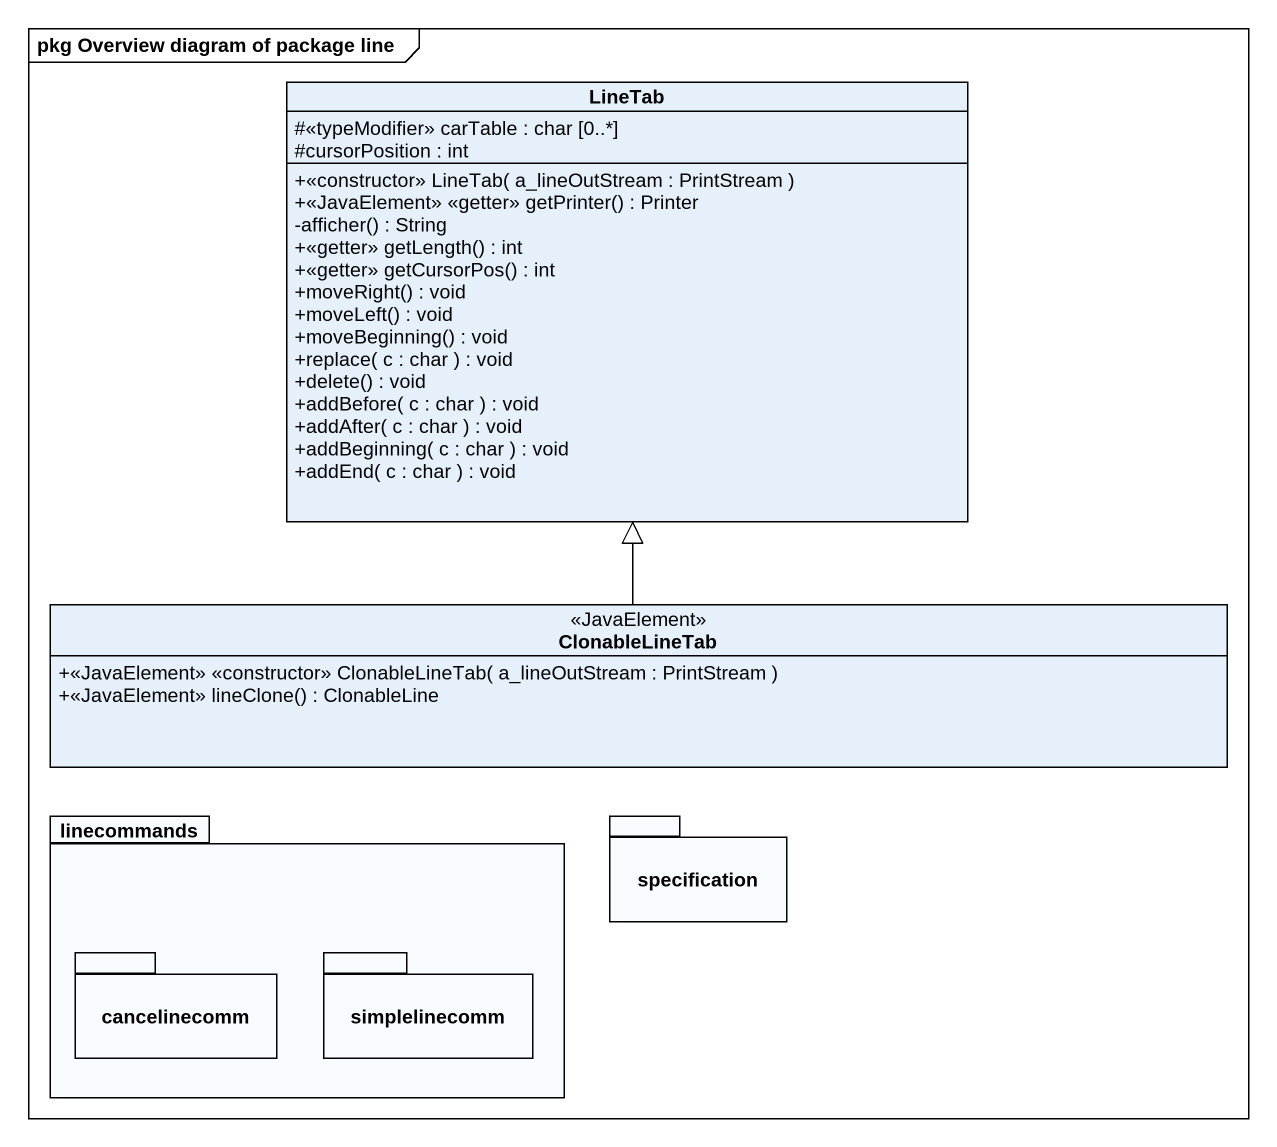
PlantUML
@startuml
mainframe pkg Overview diagram of package line
hide circle
hide empty members
skinparam classAttributeIconSize 0
class LineTab {
  #<<typeModifier>> carTable : char [0..*]
  #cursorPosition : int
  +<<constructor>> LineTab( a_lineOutStream : PrintStream )
  +<<JavaElement>> <<getter>> getPrinter() : Printer
  -afficher() : String
  +<<getter>> getLength() : int
  +<<getter>> getCursorPos() : int
  +moveRight() : void
  +moveLeft() : void
  +moveBeginning() : void
  +replace( c : char ) : void
  +delete() : void
  +addBefore( c : char ) : void
  +addAfter( c : char ) : void
  +addBeginning( c : char ) : void
  +addEnd( c : char ) : void
}
class ClonableLineTab <<JavaElement>> {
  +<<JavaElement>> <<constructor>> ClonableLineTab( a_lineOutStream : PrintStream )
  +<<JavaElement>> lineClone() : ClonableLine
}
package linecommands {
  package cancelinecomm {
  }
  package simplelinecomm {
  }
}
package specification {
}
ClonableLineTab -up-|> LineTab
@enduml
